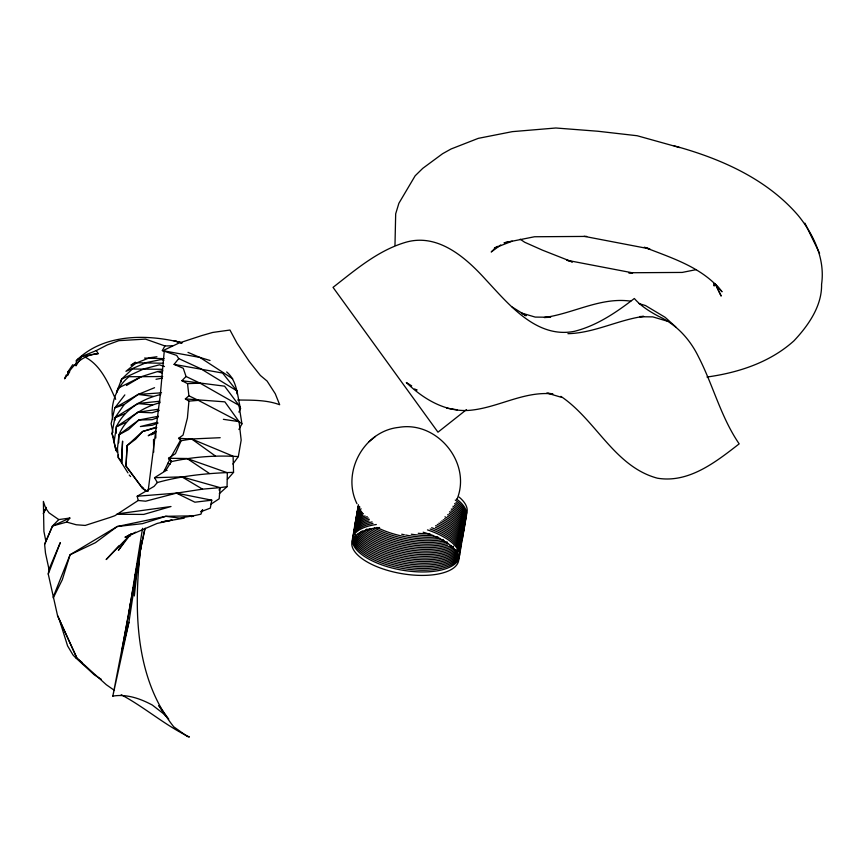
<?xml version="1.0" encoding="UTF-8"?>
<svg xmlns="http://www.w3.org/2000/svg" width="865" height="865" viewBox="0 0 865 865"><rect width="100%" height="100%" fill="white"/><g stroke="black" fill="none" stroke-linecap="round" stroke-linejoin="round"><path stroke-width="1.3" d="M155.808 438.014L155.83 431.603M114.926 420.314L114.948 417.73L124.236 404.506L138.195 394.418L154.554 387.704M394.981 245.238L395.683 213.817L398.884 203.286L415.157 175.79L422.758 168.351L442.588 153.71L451.065 148.985L478.28 138.357L512.34 131.642L555.849 127.998L597.856 131.242L637.17 135.74L679.663 147.58M714.198 283.428L714.166 286.023L714.285 283.569M141.071 544.053C133.729 605.24 133.588 676.376 173.746 726.816L187.337 736.461L189.392 737.002C165.193 725.465 144.833 707.343 121.219 694.736M115.964 447.551L115.91 450.146L117.283 452.373M116.234 433.3L116.353 426.823C124.549 409.275 142.465 398.797 160.749 394.494M219.332 493.656L227.052 486.671L227.344 472.723L187.067 458.504L168.513 458.288L171.346 461.629C193.263 456.796 215.936 455.141 238.329 456.59L241.173 440.144L239.064 421.633L224.857 401.847L185.37 398.927L188.894 395.802L187.543 383.628L181.91 380.708L186.051 376.491L183.261 368.274L174.103 364.381L178.731 358.586L176.687 355.407L162.361 350.574L164.912 345.946L172.513 345.805M118.343 454.904L118.267 457.585L127.977 472.906M118.7 442.804L118.948 434.749C125.966 417.633 142.909 407.22 160.198 402.647M185.37 398.927L188.927 401.133L187.424 417.946L183.056 435.084L178.558 438.35L181.142 440.696L191.673 438.977L220.197 437.701M73.839 365.041L76.109 365.636L76.347 360.618C103.465 333.533 146.899 333.901 181.553 342.724M227.052 486.671L220.11 487.633L219.169 498.791L210.898 504.219M158.436 416.249L138.811 420.012L118.948 434.749L117.467 448.675L118.267 457.585L120.992 460.526M134.324 595.963L137.913 563.58M137.827 572.23L141.168 544.334M148.099 491.32L160.328 394.678L164.361 349.979L178.86 343.102L201.631 335.631L212.725 332.441L229.96 330.041L237.064 343.275L249.282 361.473L260.365 375.453L267.09 381.065L275.254 393.716L279.676 404.744C266.377 399.738 251.758 400.246 237.691 399.998M133.059 588.016L128.982 612.766L112.818 696.141L128.907 622.27L140.779 544.463M158.598 409.221L137.892 412.216L116.353 426.823L114.126 441.799L115.91 450.146L111.974 433.322L114.948 417.73L137.686 403.533L159.982 401.209M142.552 528.31L128.982 612.766M140.098 550.508L141.492 541.198M131.534 599.413L136.324 569.635L139.719 552.065L135.156 575.917L144.639 529.412M48.256 574.057L49.002 569.321L60.291 542.615L48.256 574.057L57.544 615.62L77.017 658.308L106.298 684.712L114.472 690.443M130.853 600.807L121.608 651.983L128.907 622.27M49.002 569.321L45.488 553.103L44.623 544.334L52.506 525.996L66.637 522.082L76.25 524.763L85.203 525.433L110.125 517.421L114.98 515.659L138.216 500.478L137.2 496.24L176.46 493.137L211.752 500.186L210.314 508.123L200.572 511.831M101.313 679.317L94.523 675.003L75.731 657.8L75.915 656.784M137.632 562.704L145.169 528.169M120.873 382.211L121.619 379.108L132.388 369.009L162.447 369.301M456.947 499.451C471.987 463.132 437.214 420.552 398.689 427.397C363.873 431.04 341.351 472.398 356.953 503.679M53.208 597.077L70.076 554.757L117.208 526.536L165.788 516.308L193.36 515.832L200.907 514.199L202.68 509.745L201.275 511.139M219.061 490.109L220.11 487.633L181.91 476.864L154.532 477.696L157.322 482.551L154.067 486.389L137.2 496.24M44.623 544.334L52.506 525.996L58.766 519.584L69.86 518.059L66.637 522.082M181.142 440.696L175.444 453.649L168.513 458.288M238.902 412.108L240.546 408.518C237.215 396.062 237.421 380.924 226.673 371.95M44.039 512.285L46.245 507.56L45.185 506.814L43.38 501.397L43.91 531.38L45.823 540.993M43.25 513.669L46.245 507.56M164.026 471.274L169.918 459.229M171.097 456.828L180.688 439.95M53.252 597.91L62.312 579.701L70.076 554.757L95.442 542.669L117.208 526.536L142.455 523.649L165.788 516.308L179.26 518.07L193.36 515.832L191.424 516.719M130.885 533.954L129.739 536.235L131.026 533.943M238.935 429.462L241.93 423.85L238.989 405.339L224.586 386.168L181.91 380.708M69.697 371.799L64.551 378.827L66.205 375.021L67.74 375.086L69.546 371.074C76.228 361.657 86.478 354.293 98.275 353.59L96.253 350.595L81.786 356.445L76.347 360.618M67.74 375.086L67.686 372.177L72.703 364.738M154.965 431.624L153.57 433.916L155.559 430.716M76.109 365.636L81.786 356.445L98.275 353.59M171.346 461.629L165.55 470.83L154.532 477.696M124.528 541.468L118.408 550.324L130.431 534.538M232.89 464.072L238.329 456.59M124.852 394.905L114.796 407.912L111.131 423.655L112.937 432.349M227.398 479.372L233.55 472.355L233.096 456.19L191.673 438.977L178.558 438.35M127.144 536.97L128.939 535.024M118.992 545.761L106.157 559.547L129.923 535.208L135.546 532.17M154.64 431.83L153.04 433.549L155.624 431.203M495.018 248.277L491.212 251.985L500.727 244.957M155.365 431.354L151.418 434.781L155.711 431.408L148.229 435.722L156.003 431.581M368.987 441.723L375.421 436.436M135.329 362.132L130.961 365.16L149.569 357.753L156.943 356.748M466.484 409.632L437.971 432.186L333.036 287.364C355.493 269.826 377.994 250.439 405.793 242.265C438.025 232.912 466.008 257.738 485.935 279.849C508.858 304.415 536.668 338.929 574.511 331.306C596.828 325.673 616.291 312.416 634.326 298.501C641.116 306.264 650.015 311.768 659.054 316.547C676.7 324.635 690.097 339.545 698.509 356.834C713.171 385.303 720.923 417.265 739.175 443.864C715.863 461.942 688.854 483.405 657.443 478.204C614.453 466.711 595.931 419.828 560.877 396.365M81.688 356.986L77.936 359.191M67.686 372.177L69.546 371.074M126.474 385.487L141.254 376.697L157.679 371.518L162.847 370.836M161.55 392.807L138.195 394.418L114.796 407.912L124.236 404.506M497.537 246.352L494.358 248.125L512.199 241.151L504.046 242.827L534.538 236.751L586.708 236.415M96.253 350.595L107.314 344.908L118.862 340.659L145.471 339.102L164.912 345.946M118.948 434.749L128.474 429.624L138.811 420.012L152.067 419.687L157.938 417.557M129.599 534.938L124.982 537.273L157.16 523.422L172.038 520.092L161.095 522.049L184.256 518.135M162.696 376.502L141.254 376.697L118.213 388.104L116.494 392.569L121.619 379.108L143.655 368.977L159.474 364.825L164.458 366.522M116.353 426.823L126.095 422.315M52.506 525.996L69.86 518.059M156.77 427.624L142.574 431.505L127.101 445.572L126.02 466.084L142.509 488.271L146.672 491.363M114.948 417.73L124.647 413.794M158.09 422.996L152.435 425.234L140.4 426.553L157.257 422.358M159.236 410.443L152.099 412.8L137.892 412.216M156.435 427.083L142.574 431.505L135.578 439.258L127.101 445.572L126.02 466.084L142.509 488.271L147.028 491.212M220.11 487.633L202.518 489.157L176.46 493.137L145.677 501.192L138.216 500.478M157.322 482.551C182.137 475.588 207.86 473.177 233.55 472.355M696.163 269.642L682.193 272.432L628.682 272.756L632.629 272.853L566.899 260.257L572.446 261.976L542.398 250.136L524.623 242.222L520.211 239.205M706.986 377.032C738.461 372.685 769.958 362.435 793.962 340.821C808.234 325.662 822.053 306.037 821.577 284.304C825.275 259.132 813.727 234.523 798.233 215.536C766.617 178.666 720.091 158.349 674.116 145.85M156.014 379.27L162.188 378.178M117.229 513.918L171 506.512L143.709 514.416L117.153 514.275M211.752 500.186L194.895 502.197L176.46 493.137M567.916 333.685C594.168 333.047 617.88 319.985 643.614 316.374L639.873 316.579M188.927 401.133L198.345 400.354L239.064 421.633L241.93 423.85M144.552 358.088L164.058 358.651M187.543 383.628L200.075 383.184L238.989 405.339L240.546 408.518M141.254 376.697L129.036 376.697C116.624 386.579 109.974 403.923 112.764 419.525M164.426 470.409L167.064 470.43M639.949 316.741L652.816 316.882L667.531 321.25M163.539 363.246L136.378 362.781L125.944 371.323L146.466 362.565L161.301 359.537L163.853 360.359M630.769 301.171C600.829 296.825 573.419 313.541 544.409 317.52L550.648 317.25L535.197 317.087L521.714 313.076M137.686 403.533L152.554 404.896M112.85 696.109C126.593 693.784 140.314 698.596 152.294 705.029L164.631 714.577M411.697 385.877L406.323 382.525C424.001 399.673 447.313 413.438 472.744 409.999C499.905 406.626 524.914 390.937 552.876 393.921L548.053 393.175M138.195 394.418L153.375 396.397M223.375 419.32L239.064 421.633M446.762 408.172L457.304 409.826M174.103 364.381L222.575 373.053L236.837 390.807L237.042 393.899M584.102 236.318L649.82 248.915L644.274 247.195M162.361 350.574L199.901 357.429L210.044 360.5M182.18 342.951L173.887 340.648L181.347 342.918M546.853 392.991L561.558 397.359M416.908 389.91L414.454 389.185L416.789 390.007M639.051 303.615L645.485 305.55L665.12 317.304L675.824 326.981M167.756 463.272L170.308 464.137M157.679 371.518L162.479 373.15M645.528 247.693C672.905 258.451 703.094 267.696 722.037 291.764L715.355 284.142M85.678 357.396C101.356 365.895 108.547 383.909 115.672 399.316M187.997 352.379L199.901 357.429L232.717 378.773M178.731 358.586L200.604 368.641L236.837 390.807M186.051 376.491L200.075 383.184M188.894 395.802L198.345 400.354M521.617 313.314L526.147 315.747L512.188 307.032M169.075 459.52L171.346 460.753M181.91 476.864L202.518 489.157M187.067 458.504L209.503 473.523M58.766 519.584L48.991 512.815L45.834 508.361M191.673 438.977L215.493 456.071M141.449 486.584L143.558 488.174M82.197 662.525L77.017 658.308L57.544 615.62M75.731 657.8L73.049 655.043L67.578 645.885L59.004 618.551M129.209 475.036L130.637 476.529M168.729 719.118L158.836 705.58L165.68 716.242M819.587 253.304L804.915 223.159M715.323 284.012L721.183 296.068L716.425 286.272M111.974 433.322L113.553 437.733M153.516 439.334L153.689 452.211M423.158 532.213A54.181 22.641 9.8 0 1 449.962 570.24A54.181 22.641 9.8 0 1 365.917 561.212A54.181 22.641 9.8 0 1 379.573 527.531M457.845 553.957A54.181 22.641 9.8 0 1 403.577 561.471A54.181 22.641 9.8 0 1 354.899 536.214M354.163 534.083A54.181 22.641 9.8 0 1 368.285 517.951M437.279 524.385A54.181 22.641 9.8 0 1 460.591 544.215M430.186 529.002A54.181 22.641 9.8 0 1 450.049 565.44A54.181 22.641 9.8 0 1 369.463 557.547A54.181 22.641 9.8 0 1 372.966 523.401M435.43 527.315A54.181 22.641 9.8 0 1 435.095 566.078A54.181 22.641 9.8 0 1 353.569 537.543M353.612 532.418A54.181 22.641 9.8 0 1 369.074 521M456.179 549.448A54.181 22.641 9.8 0 1 405.772 554.703A54.181 22.641 9.8 0 1 358.672 533.435M355.05 524.547A54.181 22.641 9.8 0 1 363.365 513.54M443.269 519.692A54.181 22.641 9.8 0 1 461.748 542.409M457.585 551.329A54.181 22.641 9.8 0 1 406.582 558.39A54.181 22.641 9.8 0 1 357.386 535.997M354.52 529.304A54.181 22.641 9.8 0 1 365.03 515.918M440.317 522.017A54.181 22.641 9.8 0 1 461.153 545.88M453.292 547.988A54.181 22.641 9.8 0 1 404.982 551.005A54.181 22.641 9.8 0 1 360.867 531.77M356.012 518.567A54.181 22.641 9.8 0 1 361.581 511.518M444.999 516.805A54.181 22.641 9.8 0 1 462.343 538.949M451.498 545.566A54.181 22.641 9.8 0 1 364.349 530.969M356.315 518.913A54.181 22.641 9.8 0 1 361.116 508.836M447.767 514.534A54.181 22.641 9.8 0 1 462.948 535.478M448.081 543.436A54.181 22.641 9.8 0 1 366.846 528.991M356.845 514.145A54.181 22.641 9.8 0 1 359.916 507.02M449.551 511.766A54.181 22.641 9.8 0 1 463.543 532.018M444.188 541.047A54.181 22.641 9.8 0 1 372.977 529.12M451.292 509.009A54.181 22.641 9.8 0 1 464.137 528.558M439.885 538.365A54.181 22.641 9.8 0 1 376.881 527.423M358.121 508.523A54.181 22.641 9.8 0 1 358.402 504.706M453 506.263A54.181 22.641 9.8 0 1 464.743 525.087M455.271 500.067A54.181 22.641 9.8 0 1 465.932 518.157M433.387 535.478A54.181 22.641 9.8 0 1 411.297 534.224M454.676 503.527A54.181 22.641 9.8 0 1 465.338 521.627M429.959 533.835A54.181 22.641 9.8 0 1 418.26 533.305M455.996 502.533A54.181 22.641 9.8 0 1 465.64 519.887M459.099 497.094A54.181 22.641 9.8 0 1 465.803 515.345M427.472 529.899A54.181 22.641 9.8 0 1 449.908 567.094A54.181 22.641 9.8 0 1 367.657 558.433A54.181 22.641 9.8 0 1 376.318 524.514M459.65 554.541A54.181 22.641 9.8 0 1 381.076 560.909A54.181 22.641 9.8 0 1 372.101 521.909M431.678 527.704A54.181 22.641 9.8 0 1 459.693 549.416M457.542 555.687A54.181 22.641 9.8 0 1 402.084 562.985A54.181 22.641 9.8 0 1 354.185 536.873M353.623 534.505A54.181 22.641 9.8 0 1 369.377 519.27M435.733 525.585A54.181 22.641 9.8 0 1 460.256 551.07M456.936 550.41A54.181 22.641 9.8 0 1 405.685 556.476A54.181 22.641 9.8 0 1 357.688 534.267M355.061 528.883A54.181 22.641 9.8 0 1 363.062 515.27M441.81 520.849A54.181 22.641 9.8 0 1 461.488 539.014M438.815 523.195A54.181 22.641 9.8 0 1 459.823 549.999M457.293 553.059A54.181 22.641 9.8 0 1 402.69 559.525A54.181 22.641 9.8 0 1 355.201 534.484M354.509 527.228A54.181 22.641 9.8 0 1 367.247 516.664M454.093 549.167A54.181 22.641 9.8 0 1 404.669 552.735A54.181 22.641 9.8 0 1 359.732 532.602M355.418 524.114A54.181 22.641 9.8 0 1 362.424 512.513M444.697 518.546A54.181 22.641 9.8 0 1 462.051 540.679M437.885 536.884A54.181 22.641 9.8 0 1 405.674 535.046M404.366 534.786A54.181 22.641 9.8 0 1 401.728 534.224M454.374 505.268A54.181 22.641 9.8 0 1 465.035 523.357M453.595 546.258A54.181 22.641 9.8 0 1 362.057 530.937M355.947 519.346A54.181 22.641 9.8 0 1 360.824 510.566M447.464 516.264A54.181 22.641 9.8 0 1 462.645 537.219M447.778 545.166A54.181 22.641 9.8 0 1 365.571 529.975M356.91 513.367A54.181 22.641 9.8 0 1 359.613 508.75M449.249 513.496A54.181 22.641 9.8 0 1 463.24 533.748M447.302 541.998A54.181 22.641 9.8 0 1 369.236 528.72M357.213 513.713A54.181 22.641 9.8 0 1 359.299 506.371M451 510.739A54.181 22.641 9.8 0 1 463.845 530.288M452.709 507.993A54.181 22.641 9.8 0 1 463.413 529.207M443.291 539.533A54.181 22.641 9.8 0 1 374.35 527.985M357.742 508.955A54.181 22.641 9.8 0 1 358.099 506.436M456.59 499.073A54.181 22.641 9.8 0 1 465.208 518.816M121.835 453.595L121.695 462.991L122.592 441.107L121.835 453.595"/></g></svg>
